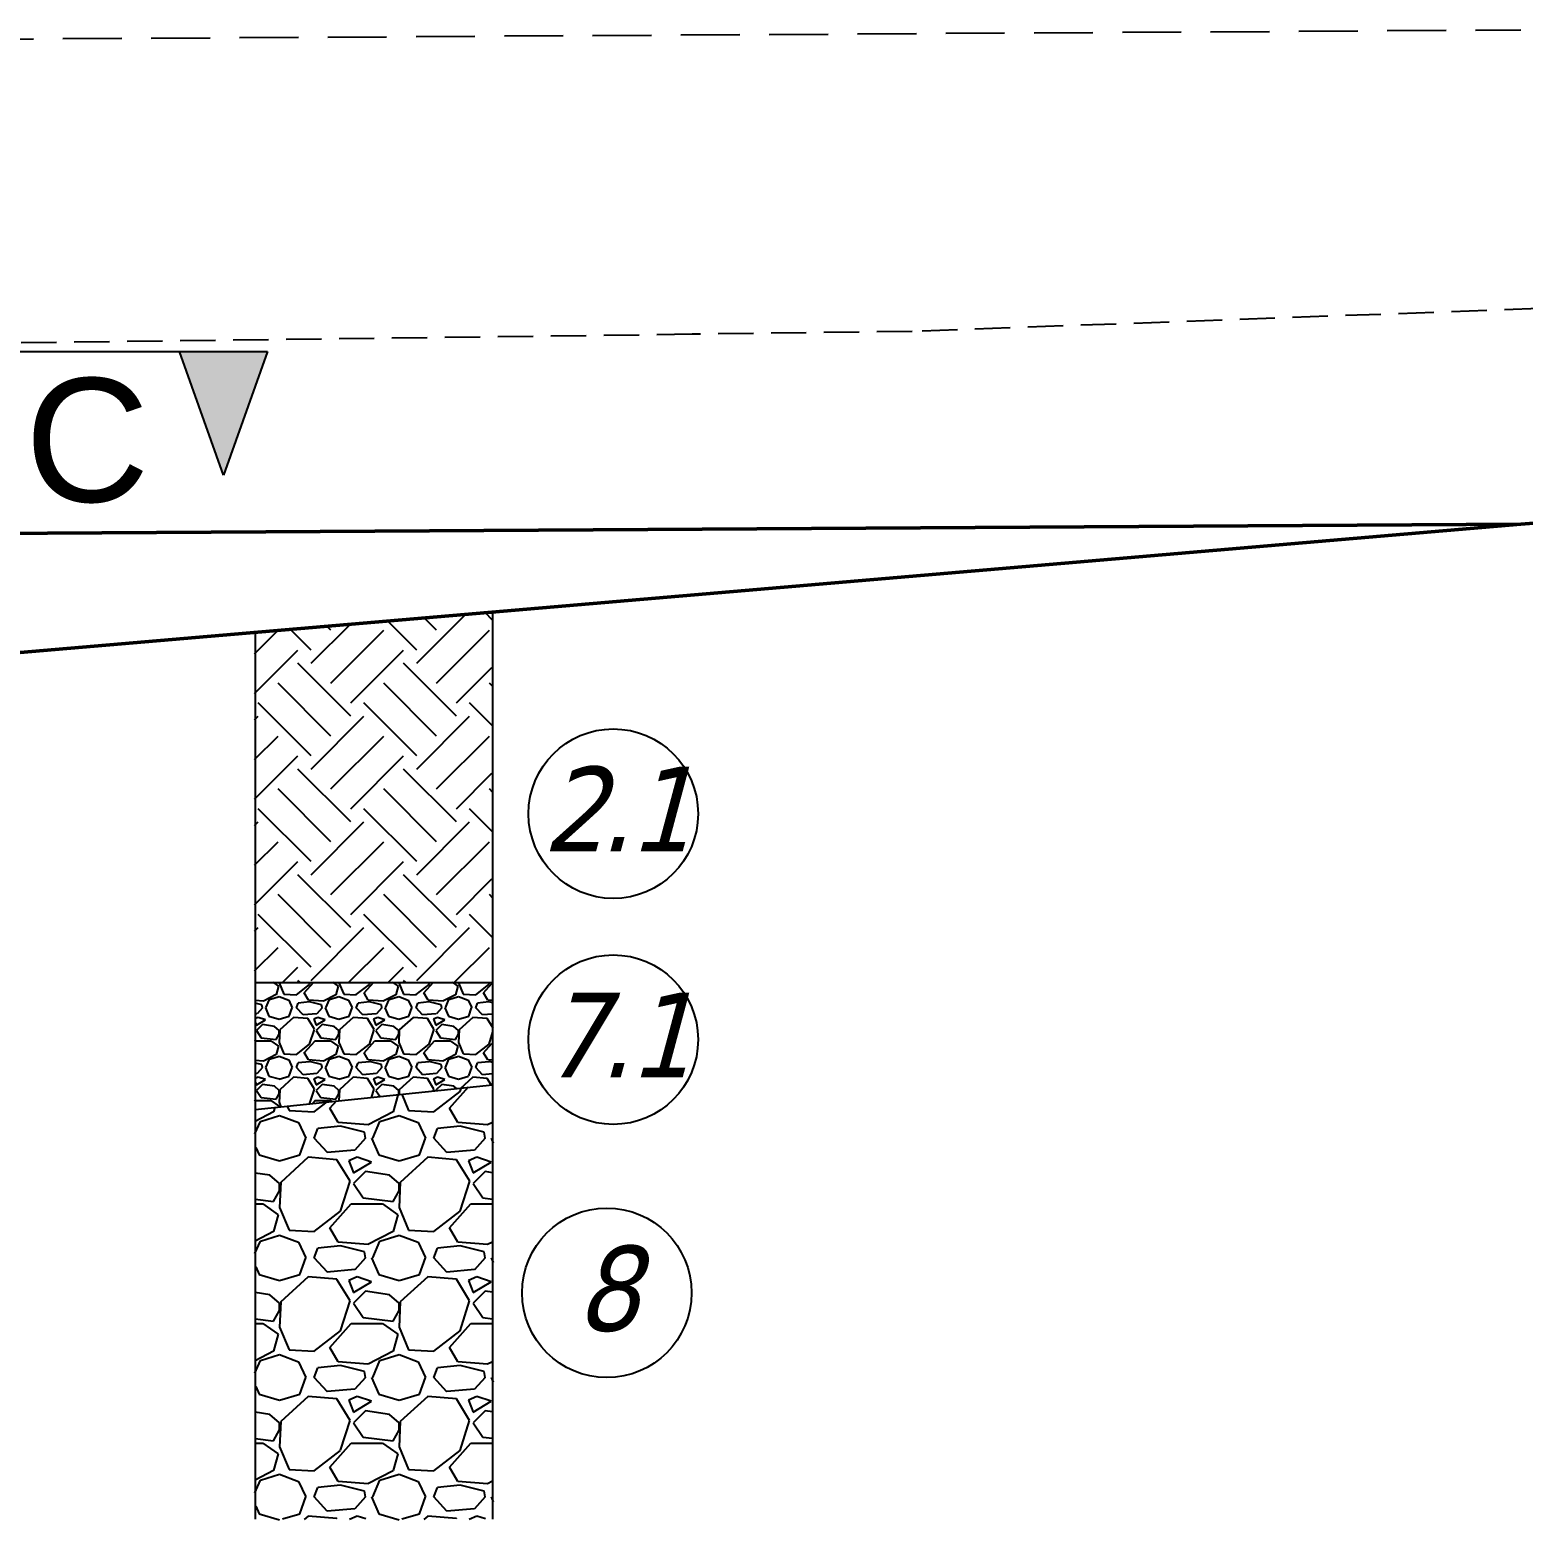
# Model space of a CAD drawing. Header units: centimetres. Extents: x 8495135 to 959133560, y 4530079 to 463453963.
# Drawn here: x 958982017 to 958982651, y 463414701 to 463415333 of the extents above; entities that cross this region are included whole.
import ezdxf
from ezdxf.enums import TextEntityAlignment as Align

# ---------------------------------------------------------------- set-up
doc = ezdxf.new("R2010")
doc.units = ezdxf.units.CM
doc.header["$LTSCALE"] = 0.1
doc.linetypes.add('CONTINU', pattern=[0])
doc.linetypes.add('DASHED', pattern=[0.75, 0.5, -0.25])
doc.layers.add('31_VERT_ALIGNM', color=1, linetype='Continuous', lineweight=50)
for name, color, linetype in [('br_dimension', 1, 'Continuous'), ('br_hatch', 9, 'Continuous'), ('br_hatch_dark', 8, 'Continuous'), ('Kustendilska voda', 12, 'Continuous'), ('plast', 7, 'Continuous')]:
    doc.layers.add(name, color=color, linetype=linetype)
doc.styles.add('1-50 cm', font='arial.ttf', dxfattribs={"height": 12.5})
doc.styles.get("Standard").update_dxf_attribs({"font": 'arial.ttf'})

# ---------------------------------------------------------------- blocks, each defined once
blk = doc.blocks.new('*U149')
at = {"linetype": 'CONTINU', "ltscale": 0.5}
blk.add_hatch(color=256, dxfattribs=at).paths.add_polyline_path([(-131.25, -52.5), (-150, 0), (-112.5, 0)])
at = {"ltscale": 0.5}
blk.add_line((0, 0), (-150, 0), dxfattribs=at)
at = {"lineweight": -3, "ltscale": 0.5}
for p, q in [((-150, 0), (-131.25, -52.5)), ((-131.25, -52.5), (-112.5, 0))]:
    blk.add_line(p, q, dxfattribs=at)
at = {"color": 7, "ltscale": 0.5, "style": '1-50 cm'}
blk.add_attdef('1', text='', height=52.5, dxfattribs=at).set_placement((-68.61, -37.55), align=Align.MIDDLE_CENTER)

msp = doc.modelspace()

# ---------------------------------------------------------------- hatches: boundary and pattern name
at = {"layer": 'br_hatch'}
h = msp.add_hatch(dxfattribs=at)
h.set_pattern_fill('EARTH', color=256, scale=5, angle=45)
h.set_pattern_definition([(45, (950477491.525, 458887875.602), (4e-15, 44.90128061), [31.75, -31.75]), (45, (950477483.106, 458887884.02), (4e-15, 44.90128061), [31.75, -31.75]), (45, (950477474.687, 458887892.44), (4e-15, 44.90128061), [31.75, -31.75]), (135, (950477474.687, 458887898.052), (-44.90128061, 4e-15), [31.75, -31.75]), (135, (950477483.106, 458887906.47), (-44.90128061, 4e-15), [31.75, -31.75]), (135, (950477491.525, 458887914.89), (-44.90128061, 4e-15), [31.75, -31.75])])
h.paths.add_polyline_path([(958982213.51, 463415085.81), (958982112.71, 463415077.2), (958982112.71, 463414928.53), (958982213.51, 463414928.53)])
h = msp.add_hatch(dxfattribs=at)
h.set_pattern_fill('GRAVEL', color=256)
h.set_pattern_definition([(228.0127875, (950477509.8132, 458887901.0018), (-203.20000001596, -228.5999999858), [3.4172144, -338.304836396]), (184.969741, (950477507.5272, 458887898.4618), (304.7999998794, 25.40000144698), [5.8640472, -580.540488935]), (132.5104471, (950477501.6852, 458887897.9538), (254.00000010727, -279.39999990246), [4.1348152, -409.34722794]), (267.273689, (950477491.7792, 458887891.6038), (25.4000000532, 507.99999999733), [5.3400452, -528.66437426]), (292.83365418, (950477491.5252, 458887886.2698), (-127.00000001063, 304.79999999555), [5.236337, -518.398077453]), (357.273689, (950477493.5572, 458887881.4438), (-507.99999999733, 25.4000000532), [5.3400452, -528.66437426]), (37.69424047, (950477498.89115, 458887881.1898), (-330.19999998536, -254.000000019), [7.0619366, -699.13115314]), (72.25532837, (950477504.4792, 458887885.5078), (177.80000004779, 558.79999998479), [6.6671952, -660.05256602]), (121.42956562, (950477506.5112, 458887891.8578), (-203.20000002883, 330.19999998226), [5.35813, -530.45545699]), (175.2363583, (950477503.7172, 458887896.4298), (279.399999996, -25.4000000439), [6.1171328, -299.7393695]), (222.3974378, (950477497.62115, 458887896.9378), (-304.79999999025, -279.40000001064), [7.9107792, -783.16772512]), (138.81407483, (950477516.9252, 458887891.3498), (-177.79999998934, 152.4000000124), [2.7000454, -267.305658243]), (171.4692344, (950477514.8932, 458887893.1278), (330.2000000089, -50.79999994237), [5.1368198, -508.54638997]), (225, (950477509.813, 458887893.89), (-4e-15, -25.4), [3.5920934, -32.328931084]), (203.19859051, (950477508.035, 458887896.9378), (127.0000000035, 50.7999999911), [1.9344132, -191.50622369]), (291.80140949, (950477506.257, 458887896.176), (-25.4000000053, 76.1999999982), [2.7356562, -134.0475299]), (30.96375653, (950477507.273, 458887893.636), (76.2000000019, 50.7999999972), [4.4431966, -143.66298153]), (161.56505118, (950477511.083, 458887895.922), (50.800000001, -25.3999999973), [3.2128714, -77.10898117]), (16.389540334, (950477491.5252, 458887896.1758), (254, 76.2), [4.50088, -445.588266725]), (70.34617594, (950477495.8432, 458887897.4458), (-101.6000000093, -279.3999999967), [3.7759894, -373.82215678]), (293.19859051, (950477511.083, 458887901.0018), (-50.7999999911, 127.0000000036), [3.868801, -189.57183589]), (343.61045967, (950477512.6072, 458887897.4458), (-254.00000000532, 76.19999998223), [4.50088, -445.588266725]), (339.44395478, (950477491.5252, 458887880.4278), (-127, 50.8), [4.340352, -212.67734313]), (294.7751406, (950477495.5892, 458887878.9038), (-127.00000015117, 279.39999993127), [3.6367212, -360.03593381]), (66.80140949, (950477511.337, 458887875.6018), (50.799999992, 127.0000000032), [3.868801, -189.57183589]), (17.35402464, (950477512.8612, 458887879.1578), (-330.19999999343, -101.60000002132), [4.2578274, -421.5237598]), (69.44395478, (950477498.8912, 458887875.6018), (-50.8000000009, -126.99999999965), [2.170176, -214.84751913]), (101.309932474, (950477509.813, 458887875.602), (-25.4, 101.6), [1.295146, -128.219949645]), (165.96375653, (950477509.559, 458887876.872), (76.2, -25.4), [5.236337, -99.49054589]), (186.00900596, (950477504.4792, 458887878.1418), (253.99999999865, 25.4000000133), [4.85267, -480.413648633]), (303.69006753, (950477507.273, 458887891.35), (-25.4000000035, 50.799999998), [3.6632388, -87.9177636]), (353.15722659, (950477509.3052, 458887888.3018), (431.80000000266, -50.79999997739), [6.3955676, -633.16009065]), (60.9453959, (950477515.6552, 458887887.5398), (-101.6000000028, -177.7999999984), [2.6150824, -258.89392318]), (90, (950477516.925, 458887889.826), (-25.4, 25.4), [1.524, -23.876]), (120.25643716, (950477503.9712, 458887878.9038), (101.59999998757, -177.8000000071), [3.5286696, -349.33940773]), (48.0127875, (950477502.1932, 458887881.9518), (203.20000001675, 228.5999999851), [6.8344288, -334.887621996]), (0, (950477506.765, 458887887.032), (25.4, 25.4), [6.604, -18.796]), (325.3048465, (950477513.3692, 458887887.0318), (254.00000009622, -177.79999986255), [4.0160956, -397.59316724]), (254.0546041, (950477516.671, 458887884.7458), (-25.3999999982, -101.6000000004), [3.6982908, -181.21650039]), (207.64597536, (950477515.6552, 458887881.1898), (-482.60000001773, -253.99999996631), [6.021451, -596.12464423]), (175.42607874, (950477510.3212, 458887878.3958), (-330.19999999999, 25.4), [6.3702946, -630.65846456])])
h.paths.add_polyline_path([(958982213.51, 463414888.65), (958982213.51, 463414928.53), (958982206.4, 463414928.53), (958982112.71, 463414928.53), (958982112.71, 463414898.28)])
h.paths.add_polyline_path([(958982112.71, 463414898.28), (958982112.71, 463414874.61), (958982213.51, 463414885.02), (958982213.51, 463414888.65)])
h = msp.add_hatch(dxfattribs=at)
h.set_pattern_fill('GRAVEL', color=256, scale=2)
h.set_pattern_definition([(228.0127875, (950477528.101, 458887921.6905), (-406.4000000319, -457.1999999716), [6.8344288, -676.6096728]), (184.969741, (950477523.5292, 458887916.6105), (609.5999997588, 50.80000289396), [11.7280944, -1161.08097787]), (132.5104471, (950477511.845, 458887915.5945), (508.0000002145, -558.7999998049), [8.2696304, -818.69445588]), (267.273689, (950477492.0332, 458887902.8945), (50.8000001064, 1015.99999999466), [10.6800904, -1057.32874851]), (292.83365418, (950477491.5252, 458887892.2265), (-254.00000002127, 609.5999999911), [10.472674, -1036.7961549]), (357.273689, (950477495.5892, 458887882.5745), (-1015.99999999466, 50.8000001064), [10.6800904, -1057.32874851]), (37.69424047, (950477506.2572, 458887882.0665), (-660.39999997072, -508.000000038), [14.1238732, -1398.26230628]), (72.25532837, (950477517.4332, 458887890.7025), (355.6000000956, 1117.59999996958), [13.3343904, -1320.10513204]), (121.42956562, (950477521.4972, 458887903.4025), (-406.40000005766, 660.3999999645), [10.71626, -1060.91091397]), (175.2363583, (950477515.909, 458887912.5465), (558.799999992, -50.8000000878), [12.2342656, -599.478739]), (222.3974378, (950477503.7172, 458887913.5625), (-609.5999999805, -558.80000002128), [15.8215584, -1566.33545024]), (138.81407483, (950477542.325, 458887902.3865), (-355.5999999787, 304.8000000248), [5.4000908, -534.6113165]), (171.4692344, (950477538.2612, 458887905.9425), (660.4000000178, -101.59999988475), [10.2736396, -1017.09277994]), (225, (950477528.1, 458887907.466), (-7e-15, -50.8), [7.1841868, -64.65786217]), (203.19859051, (950477524.545, 458887913.5625), (254.000000007, 101.599999982), [3.8688264, -383.01244738]), (291.80140949, (950477520.989, 458887912.0385), (-50.800000011, 152.399999996), [5.4713124, -268.0950598]), (30.96375653, (950477523.021, 458887906.9585), (152.400000004, 101.5999999944), [8.8863932, -287.32596306]), (161.56505118, (950477530.641, 458887911.53), (101.600000003, -50.799999995), [6.4257428, -154.21796234]), (16.389540334, (950477491.5252, 458887912.0385), (508, 152.4), [9.00176, -891.17653345]), (70.34617594, (950477500.161, 458887914.5785), (-203.2000000186, -558.7999999934), [7.5519788, -747.64431356]), (293.19859051, (950477530.641, 458887921.6905), (-101.5999999823, 254.000000007), [7.737602, -379.14367178]), (343.61045967, (950477533.6892, 458887914.5785), (-508.00000001065, 152.39999996446), [9.00176, -891.17653345]), (339.44395478, (950477491.525, 458887880.5425), (-254, 101.6), [8.680704, -425.35468626]), (294.7751406, (950477499.653, 458887877.4945), (-254.0000003023, 558.7999998625), [7.2734424, -720.07186761]), (66.80140949, (950477531.149, 458887870.8905), (101.599999984, 254.0000000064), [7.737602, -379.14367178]), (17.35402464, (950477534.1972, 458887878.0025), (-660.3999999869, -203.20000004265), [8.5156548, -843.0475196]), (69.44395478, (950477506.257, 458887870.8905), (-101.6000000018, -253.9999999993), [4.340352, -429.69503826]), (101.30993247, (950477528.101, 458887870.8905), (-50.8, 203.2), [2.590292, -256.4398993]), (165.96375653, (950477527.593, 458887873.43), (152.4, -50.8), [10.472674, -198.98109178]), (186.00900596, (950477517.4332, 458887875.9705), (507.9999999973, 50.8000000266), [9.70534, -960.82729727]), (303.69006753, (950477523.021, 458887902.386), (-50.800000007, 101.599999996), [7.3264776, -175.8355272]), (353.15722659, (950477527.0852, 458887896.2905), (863.6000000053, -101.5999999548), [12.7911352, -1266.3201813]), (60.9453959, (950477539.785, 458887894.7665), (-203.2000000056, -355.5999999968), [5.2301648, -517.78784636]), (90, (950477542.325, 458887899.34), (-50.8, 50.8), [3.048, -47.752]), (120.25643716, (950477516.417, 458887877.4945), (203.1999999751, -355.6000000142), [7.0573392, -698.67881546]), (48.0127875, (950477512.861, 458887883.5905), (406.4000000335, 457.1999999702), [13.6688576, -669.775244]), (0, (950477522.005, 458887893.75), (50.8, 50.8), [13.208, -37.592]), (325.3048465, (950477535.213, 458887893.7505), (508.0000001924, -355.5999997251), [8.0321912, -795.18633448]), (254.0546041, (950477541.817, 458887889.1785), (-50.7999999965, -203.200000001), [7.3965816, -362.43300078]), (207.64597536, (950477539.7852, 458887882.0665), (-965.20000003547, -507.9999999326), [12.042902, -1192.24928846]), (175.42607874, (950477529.1172, 458887876.4785), (-660.39999999998, 50.8), [12.7405892, -1261.31692912])])
h.paths.add_polyline_path([(958982213.51, 463414885.02), (958982112.71, 463414874.61), (958982112.71, 463414700.61), (958982213.51, 463414700.61)])

# ---------------------------------------------------------------- linework, layer by layer
at = {"layer": '31_VERT_ALIGNM'}
for p in [(958984033.92, 463415229.61), (958976556.17, 463415086.55), (958981684.9, 463415040.67)]:
    msp.add_line(p, (958982650.32, 463415123.12), dxfattribs=at)
at = {"layer": 'br_hatch'}
for p, q in [((958982112.71, 463414928.53), (958982213.51, 463414928.53)), ((958982112.71, 463414874.61), (958982213.51, 463414885.02))]:
    msp.add_line(p, q, dxfattribs=at)
at = {"layer": 'br_hatch_dark'}
for p, q in [((958982213.51, 463415085.81), (958982213.51, 463414700.61)), ((958982112.71, 463415077.2), (958982112.71, 463414700.61))]:
    msp.add_line(p, q, dxfattribs=at)
at = {"layer": 'br_hatch_dark', "linetype": 'DASHED', "ltscale": 300}
msp.add_lwpolyline([(958984169.8, 463415225.71), (958984089.32, 463415215.41), (958983814.92, 463415218.51), (958983548.32, 463415218.41), (958983242.82, 463415218.31), (958982793.22, 463415219.71), (958982391.82, 463415205.01), (958982298.32, 463415203.81), (958981992.52, 463415199.91), (958981802.62, 463415166.01), (958981347.82, 463415146.71), (958981261.42, 463415149.51), (958981141.42, 463415145.81)], dxfattribs=at)
at = {"layer": 'br_hatch_dark'}
for centre in [(958982264.84, 463415000.22), (958982264.84, 463414904.25), (958982262.08, 463414796.73)]:
    msp.add_circle(centre, 36, dxfattribs=at)
at = {"layer": 'Kustendilska voda', "color": 1, "linetype": 'DASHED', "ltscale": 500}
msp.add_line((958976556.17, 463415296.55), (958982650.32, 463415333.12), dxfattribs=at)

# ---------------------------------------------------------------- block references
at = {"layer": 'br_dimension'}
ref = msp.add_blockref('*U149', (958981968.02, 463415196.49), dxfattribs=dict(at, xscale=-1))
ref.add_attrib('1', 'C', dxfattribs={"layer": '0', "color": 7, "ltscale": 0.5, "height": 52.5, "style": '1-50 cm'}).set_placement((958982041.35, 463415158.93), align=Align.MIDDLE_CENTER)

# ---------------------------------------------------------------- texts
at = {"layer": 'plast', "char_height": 36, "width": 46.2073, "attachment_point": 2}
for s, insert in [('{\\fTahoma|b0|i1|c0|p34;\\T0.9;2.1}', (958982265.13, 463415020.17)), ('{\\fTahoma|b0|i1|c0|p34;\\T0.9;7.1}', (958982265.13, 463414924.19)), ('{\\fTahoma|b0|i1|c0|p34;8}', (958982262.37, 463414816.68))]:
    msp.add_mtext(s, dxfattribs=dict(at, insert=insert))

doc.saveas('drawing.dxf')
